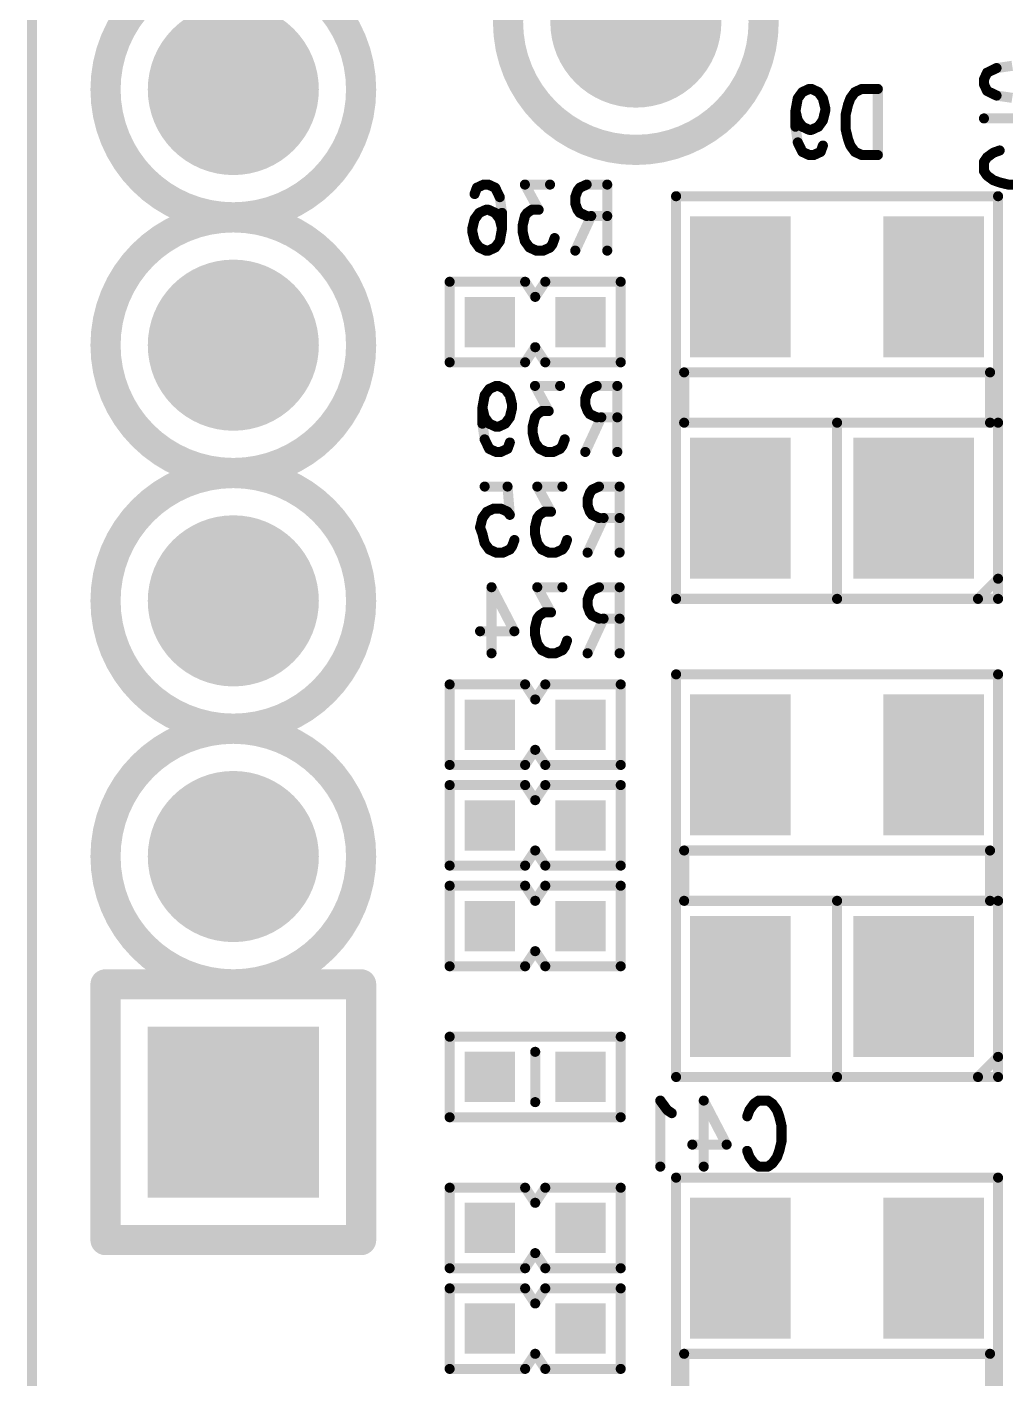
# Model space of a CAD drawing. Extents: x 100 to 144.1, y 92.5 to 144.1.
# Drawn here: x 99.95 to 109.68, y 119 to 132.43 of the extents above; entities that cross this region are included whole.
import ezdxf

# ---------------------------------------------------------------- set-up
doc = ezdxf.new("R2010")
doc.units = 0
doc.layers.get('0').update_dxf_attribs({"linetype": 'CONTINUOUS'})
doc.layers.add('MASK-BOTTOM_PHO', color=6, linetype='CONTINUOUS')
doc.layers.add('SILK-BOTTOM_PHO', color=12, linetype='CONTINUOUS')

# ---------------------------------------------------------------- blocks, each defined once
blk = doc.blocks.new('SQUARE_16')
blk.add_solid([(0.250062, 0.250062), (0.250062, -0.250062), (-0.250062, 0.250062), (-0.250062, -0.250062)])
blk = doc.blocks.new('SQUARE_25')
blk.add_solid([(0.85001, 0.85001), (0.85001, -0.85001), (-0.85001, 0.85001), (-0.85001, -0.85001)])
blk = doc.blocks.new('ROUND_26')
at = {"const_width": 0.85001}
blk.add_lwpolyline([(-0.425006, 0, 1), (0.425006, 0, 1)], format="xyb", close=True, dxfattribs=at)
blk = doc.blocks.new('SQUARE_33')
blk.add_solid([(0.499998, 0.499998), (0.499998, -0.499998), (-0.499998, 0.499998), (-0.499998, -0.499998)])
blk = doc.blocks.new('SQUARE_48')
blk.add_solid([(0.599948, 0.599948), (0.599948, -0.599948), (-0.599948, 0.599948), (-0.599948, -0.599948)])
blk = doc.blocks.new('ROUND_1')
at = {"const_width": 0.050038}
blk.add_lwpolyline([(-0.025018, 0, 1), (0.025018, 0, 1)], format="xyb", close=True, dxfattribs=at)
blk = doc.blocks.new('ROUND_19')
at = {"const_width": 0.149986}
blk.add_lwpolyline([(-0.074994, 0, 1), (0.074994, 0, 1)], format="xyb", close=True, dxfattribs=at)

msp = doc.modelspace()

# ---------------------------------------------------------------- linework, layer by layer
at = {"layer": 'MASK-BOTTOM_PHO'}
for points, const_width in [([(100.000054, 143.999966), (100.000054, 100.000054)], 0.100076), ([(107.039918, 129.649982), (107.039918, 130.050032)], 0.999996), ([(108.959904, 129.649982), (108.959904, 130.050032)], 0.999996), ([(107.039918, 127.450088), (107.039918, 127.849884)], 0.999996), ([(108.760006, 127.54991), (108.760006, 127.750062)], 1.199896), ([(107.039918, 124.899928), (107.039918, 125.299978)], 0.999996), ([(108.959904, 124.899928), (108.959904, 125.299978)], 0.999996), ([(107.039918, 122.700034), (107.039918, 123.100084)], 0.999996), ([(108.760006, 122.80011), (108.760006, 123.000008)], 1.199896), ([(107.039918, 119.899938), (107.039918, 120.299988)], 0.999996), ([(108.959904, 119.899938), (108.959904, 120.299988)], 0.999996)]:
    msp.add_lwpolyline(points, dxfattribs=dict(at, const_width=const_width))
at = {"layer": 'SILK-BOTTOM_PHO'}
for points, const_width in [([(100.000054, 143.999966), (100.000054, 100.000054)], 0.100076), ([(109.459268, 131.909058), (109.49051, 131.977384)], 0.100076), ([(109.49051, 131.977384), (109.58449, 132.02285)], 0.100076), ([(109.58449, 132.02285), (109.7407, 132.045456)], 0.100076), ([(109.459268, 131.863592), (109.459268, 131.909058)], 0.100076), ([(109.49051, 131.79552), (109.459268, 131.863592)], 0.100076), ([(107.609132, 131.72186), (107.586272, 131.596892)], 0.100076), ([(107.654598, 131.784344), (107.609132, 131.72186)], 0.100076), ([(107.72267, 131.815586), (107.654598, 131.784344)], 0.100076), ([(107.74553, 131.815586), (107.72267, 131.815586)], 0.100076), ([(107.813602, 131.784344), (107.74553, 131.815586)], 0.100076), ([(107.859068, 131.72186), (107.813602, 131.784344)], 0.100076), ([(107.881928, 131.628134), (107.859068, 131.72186)], 0.100076), ([(108.131864, 131.72186), (108.109004, 131.659376)], 0.100076), ([(108.17733, 131.784344), (108.131864, 131.72186)], 0.100076), ([(108.245402, 131.815586), (108.17733, 131.784344)], 0.100076), ([(108.40466, 131.815586), (108.245402, 131.815586)], 0.100076), ([(108.40466, 131.815586), (108.40466, 131.15925)], 0.100076), ([(109.58449, 131.750054), (109.49051, 131.79552)], 0.100076), ([(109.7407, 131.727194), (109.58449, 131.750054)], 0.100076), ([(107.586272, 131.596892), (107.609132, 131.503166)], 0.100076), ([(107.586272, 131.596892), (107.586272, 131.440682)], 0.100076), ([(107.859068, 131.503166), (107.881928, 131.596892)], 0.100076), ([(107.881928, 131.596892), (107.881928, 131.628134)], 0.100076), ([(108.109004, 131.659376), (108.086398, 131.56565)], 0.100076), ([(107.586272, 131.440682), (107.609132, 131.284472)], 0.100076), ([(107.609132, 131.503166), (107.654598, 131.440682)], 0.100076), ([(107.654598, 131.440682), (107.72267, 131.40944)], 0.100076), ([(107.74553, 131.40944), (107.813602, 131.440682)], 0.100076), ([(107.813602, 131.440682), (107.859068, 131.503166)], 0.100076), ([(108.086398, 131.56565), (108.086398, 131.40944)], 0.100076), ([(110.115604, 131.522724), (109.459268, 131.522724)], 0.100076), ([(107.72267, 131.40944), (107.74553, 131.40944)], 0.100076), ([(108.086398, 131.40944), (108.109004, 131.315714)], 0.100076), ([(108.109004, 131.315714), (108.131864, 131.25323)], 0.100076), ([(107.609132, 131.284472), (107.654598, 131.190746)], 0.100076), ([(107.654598, 131.190746), (107.72267, 131.15925)], 0.100076), ([(107.768136, 131.15925), (107.836462, 131.190746)], 0.100076), ([(107.836462, 131.190746), (107.859068, 131.25323)], 0.100076), ([(108.131864, 131.25323), (108.17733, 131.190746)], 0.100076), ([(108.17733, 131.190746), (108.245402, 131.15925)], 0.100076), ([(109.49051, 131.13639), (109.553248, 131.181856)], 0.100076), ([(109.553248, 131.181856), (109.615732, 131.204462)], 0.100076), ([(107.72267, 131.15925), (107.768136, 131.15925)], 0.100076), ([(108.245402, 131.15925), (108.40466, 131.15925)], 0.100076), ([(109.459268, 131.090924), (109.49051, 131.13639)], 0.100076), ([(109.459268, 130.999992), (109.459268, 131.090924)], 0.100076), ([(109.49051, 130.954526), (109.459268, 130.999992)], 0.100076), ([(109.553248, 130.90906), (109.49051, 130.954526)], 0.100076), ([(109.615732, 130.886454), (109.553248, 130.90906)], 0.100076), ([(104.39781, 130.7719), (104.420416, 130.834384)], 0.100076), ([(104.420416, 130.834384), (104.488742, 130.865626)], 0.100076), ([(104.488742, 130.865626), (104.534208, 130.865626)], 0.100076), ([(104.534208, 130.865626), (104.60228, 130.834384)], 0.100076), ([(104.60228, 130.834384), (104.647746, 130.740658)], 0.100076), ([(105.147618, 130.865626), (104.897682, 130.865626)], 0.100076), ([(104.897682, 130.865626), (105.03408, 130.61569)], 0.100076), ([(105.420414, 130.803142), (105.397808, 130.740658)], 0.100076), ([(105.443274, 130.834384), (105.420414, 130.803142)], 0.100076), ([(105.511346, 130.865626), (105.443274, 130.834384)], 0.100076), ([(105.715816, 130.865626), (105.511346, 130.865626)], 0.100076), ([(105.715816, 130.865626), (105.715816, 130.20929)], 0.100076), ([(109.709458, 130.863594), (109.615732, 130.886454)], 0.100076), ([(109.865668, 130.863594), (109.709458, 130.863594)], 0.100076), ([(104.647746, 130.740658), (104.670352, 130.584448)], 0.100076), ([(105.397808, 130.740658), (105.397808, 130.678174)], 0.100076), ([(105.397808, 130.678174), (105.420414, 130.61569)], 0.100076), ([(109.599984, 130.750056), (106.400092, 130.750056)], 0.100076), ([(106.400092, 130.750056), (106.400092, 126.750064)], 0.100076), ([(109.599984, 126.949962), (109.599984, 130.750056)], 0.100076), ([(104.37495, 130.428238), (104.39781, 130.521964)], 0.100076), ([(104.39781, 130.521964), (104.443276, 130.584448)], 0.100076), ([(104.443276, 130.584448), (104.511348, 130.61569)], 0.100076), ([(104.511348, 130.61569), (104.534208, 130.61569)], 0.100076), ([(104.534208, 130.61569), (104.60228, 130.584448)], 0.100076), ([(104.60228, 130.584448), (104.647746, 130.521964)], 0.100076), ([(104.647746, 130.521964), (104.670352, 130.428238)], 0.100076), ([(104.670352, 130.584448), (104.670352, 130.428238)], 0.100076), ([(104.897682, 130.553206), (104.875076, 130.45948)], 0.100076), ([(104.920542, 130.584448), (104.897682, 130.553206)], 0.100076), ([(104.966008, 130.61569), (104.920542, 130.584448)], 0.100076), ([(105.03408, 130.61569), (104.966008, 130.61569)], 0.100076), ([(105.556812, 130.553206), (105.397808, 130.20929)], 0.100076), ([(105.420414, 130.61569), (105.443274, 130.584448)], 0.100076), ([(105.443274, 130.584448), (105.511346, 130.553206)], 0.100076), ([(105.511346, 130.553206), (105.715816, 130.553206)], 0.100076), ([(104.37495, 130.396996), (104.37495, 130.428238)], 0.100076), ([(104.39781, 130.303016), (104.37495, 130.396996)], 0.100076), ([(104.670352, 130.428238), (104.647746, 130.303016)], 0.100076), ([(104.875076, 130.45948), (104.875076, 130.396996)], 0.100076), ([(104.875076, 130.396996), (104.897682, 130.303016)], 0.100076), ([(104.443276, 130.240532), (104.39781, 130.303016)], 0.100076), ([(104.511348, 130.20929), (104.443276, 130.240532)], 0.100076), ([(104.60228, 130.240532), (104.534208, 130.20929)], 0.100076), ([(104.647746, 130.303016), (104.60228, 130.240532)], 0.100076), ([(104.897682, 130.303016), (104.943148, 130.240532)], 0.100076), ([(104.943148, 130.240532), (105.011474, 130.20929)], 0.100076), ([(105.079546, 130.20929), (105.147618, 130.240532)], 0.100076), ([(105.147618, 130.240532), (105.170478, 130.271774)], 0.100076), ([(105.170478, 130.271774), (105.193084, 130.334258)], 0.100076), ([(104.534208, 130.20929), (104.511348, 130.20929)], 0.100076), ([(105.011474, 130.20929), (105.079546, 130.20929)], 0.100076), ([(104.149906, 129.100072), (104.149906, 129.899918)], 0.100076), ([(104.149906, 129.899918), (104.899968, 129.899918)], 0.100076), ([(104.899968, 129.899918), (105.000044, 129.750058)], 0.100076), ([(105.000044, 129.750058), (105.10012, 129.899918)], 0.100076), ([(105.10012, 129.899918), (105.849928, 129.899918)], 0.100076), ([(105.849928, 129.899918), (105.849928, 129.100072)], 0.100076), ([(105.000044, 129.249932), (104.899968, 129.100072)], 0.100076), ([(105.10012, 129.100072), (105.000044, 129.249932)], 0.100076), ([(104.899968, 129.100072), (104.149906, 129.100072)], 0.100076), ([(105.849928, 129.100072), (105.10012, 129.100072)], 0.100076), ([(109.519974, 128.999996), (106.480102, 128.999996)], 0.100076), ([(106.480102, 128.999996), (106.480102, 128.500124)], 0.100076), ([(109.519974, 128.500124), (109.519974, 128.999996)], 0.100076), ([(104.497632, 128.771904), (104.475026, 128.646936)], 0.100076), ([(104.543098, 128.834388), (104.497632, 128.771904)], 0.100076), ([(104.611424, 128.86563), (104.543098, 128.834388)], 0.100076), ([(104.63403, 128.86563), (104.611424, 128.86563)], 0.100076), ([(104.702356, 128.834388), (104.63403, 128.86563)], 0.100076), ([(104.747822, 128.771904), (104.702356, 128.834388)], 0.100076), ([(104.770428, 128.678178), (104.747822, 128.771904)], 0.100076), ([(105.247694, 128.86563), (104.997758, 128.86563)], 0.100076), ([(104.997758, 128.86563), (105.134156, 128.615694)], 0.100076), ([(105.52049, 128.803146), (105.49763, 128.740662)], 0.100076), ([(105.543096, 128.834388), (105.52049, 128.803146)], 0.100076), ([(105.611422, 128.86563), (105.543096, 128.834388)], 0.100076), ([(105.815892, 128.86563), (105.611422, 128.86563)], 0.100076), ([(105.815892, 128.86563), (105.815892, 128.209294)], 0.100076), ([(104.475026, 128.646936), (104.497632, 128.55321)], 0.100076), ([(104.475026, 128.646936), (104.475026, 128.490726)], 0.100076), ([(104.747822, 128.55321), (104.770428, 128.646936)], 0.100076), ([(104.770428, 128.646936), (104.770428, 128.678178)], 0.100076), ([(105.06583, 128.615694), (105.020364, 128.584452)], 0.100076), ([(105.134156, 128.615694), (105.06583, 128.615694)], 0.100076), ([(105.49763, 128.740662), (105.49763, 128.678178)], 0.100076), ([(105.49763, 128.678178), (105.52049, 128.615694)], 0.100076), ([(105.52049, 128.615694), (105.543096, 128.584452)], 0.100076), ([(104.475026, 128.490726), (104.497632, 128.334262)], 0.100076), ([(104.497632, 128.55321), (104.543098, 128.490726)], 0.100076), ([(104.543098, 128.490726), (104.611424, 128.459484)], 0.100076), ([(104.63403, 128.459484), (104.702356, 128.490726)], 0.100076), ([(104.702356, 128.490726), (104.747822, 128.55321)], 0.100076), ([(104.997758, 128.55321), (104.974898, 128.459484)], 0.100076), ([(105.020364, 128.584452), (104.997758, 128.55321)], 0.100076), ([(105.656888, 128.55321), (105.49763, 128.209294)], 0.100076), ([(105.543096, 128.584452), (105.611422, 128.55321)], 0.100076), ([(105.611422, 128.55321), (105.815892, 128.55321)], 0.100076), ([(106.480102, 128.500124), (109.519974, 128.500124)], 0.100076), ([(109.599984, 128.500124), (108.000038, 128.500124)], 0.100076), ([(108.000038, 128.500124), (108.000038, 126.750064)], 0.100076), ([(109.599984, 126.750064), (109.599984, 128.500124)], 0.100076), ([(104.611424, 128.459484), (104.63403, 128.459484)], 0.100076), ([(104.974898, 128.459484), (104.974898, 128.397)], 0.100076), ([(104.974898, 128.397), (104.997758, 128.30302)], 0.100076), ([(104.497632, 128.334262), (104.543098, 128.240536)], 0.100076), ([(104.543098, 128.240536), (104.611424, 128.209294)], 0.100076), ([(104.65689, 128.209294), (104.724962, 128.240536)], 0.100076), ([(104.724962, 128.240536), (104.747822, 128.30302)], 0.100076), ([(104.997758, 128.30302), (105.043224, 128.240536)], 0.100076), ([(105.043224, 128.240536), (105.111296, 128.209294)], 0.100076), ([(105.179622, 128.209294), (105.247694, 128.240536)], 0.100076), ([(105.247694, 128.240536), (105.270554, 128.271778)], 0.100076), ([(105.270554, 128.271778), (105.29316, 128.334262)], 0.100076), ([(104.611424, 128.209294), (104.65689, 128.209294)], 0.100076), ([(105.111296, 128.209294), (105.179622, 128.209294)], 0.100076), ([(104.497632, 127.865632), (104.724962, 127.865632)], 0.100076), ([(104.724962, 127.865632), (104.747822, 127.584454)], 0.100076), ([(105.270554, 127.865632), (105.020364, 127.865632)], 0.100076), ([(105.020364, 127.865632), (105.156762, 127.615696)], 0.100076), ([(105.565956, 127.83439), (105.543096, 127.803148)], 0.100076), ([(105.634028, 127.865632), (105.565956, 127.83439)], 0.100076), ([(105.838752, 127.865632), (105.634028, 127.865632)], 0.100076), ([(105.838752, 127.865632), (105.838752, 127.209296)], 0.100076), ([(105.543096, 127.803148), (105.52049, 127.740664)], 0.100076), ([(105.52049, 127.740664), (105.52049, 127.67818)], 0.100076), ([(105.52049, 127.67818), (105.543096, 127.615696)], 0.100076), ([(104.475026, 127.553212), (104.452166, 127.459486)], 0.100076), ([(104.520492, 127.615696), (104.475026, 127.553212)], 0.100076), ([(104.588564, 127.646938), (104.520492, 127.615696)], 0.100076), ([(104.65689, 127.646938), (104.588564, 127.646938)], 0.100076), ([(104.724962, 127.615696), (104.65689, 127.646938)], 0.100076), ([(104.747822, 127.584454), (104.724962, 127.615696)], 0.100076), ([(105.020364, 127.553212), (104.997758, 127.459486)], 0.100076), ([(105.043224, 127.584454), (105.020364, 127.553212)], 0.100076), ([(105.08869, 127.615696), (105.043224, 127.584454)], 0.100076), ([(105.156762, 127.615696), (105.08869, 127.615696)], 0.100076), ([(105.679494, 127.553212), (105.52049, 127.209296)], 0.100076), ([(105.543096, 127.615696), (105.565956, 127.584454)], 0.100076), ([(105.565956, 127.584454), (105.634028, 127.553212)], 0.100076), ([(105.634028, 127.553212), (105.838752, 127.553212)], 0.100076), ([(104.452166, 127.459486), (104.475026, 127.397002)], 0.100076), ([(104.997758, 127.459486), (104.997758, 127.397002)], 0.100076), ([(104.475026, 127.397002), (104.497632, 127.303022)], 0.100076), ([(104.497632, 127.303022), (104.543098, 127.240538)], 0.100076), ([(104.770428, 127.27178), (104.793288, 127.334264)], 0.100076), ([(104.997758, 127.397002), (105.020364, 127.303022)], 0.100076), ([(105.020364, 127.303022), (105.06583, 127.240538)], 0.100076), ([(105.29316, 127.27178), (105.31602, 127.334264)], 0.100076), ([(104.543098, 127.240538), (104.611424, 127.209296)], 0.100076), ([(104.611424, 127.209296), (104.679496, 127.209296)], 0.100076), ([(104.679496, 127.209296), (104.747822, 127.240538)], 0.100076), ([(104.747822, 127.240538), (104.770428, 127.27178)], 0.100076), ([(105.06583, 127.240538), (105.134156, 127.209296)], 0.100076), ([(105.134156, 127.209296), (105.202228, 127.209296)], 0.100076), ([(105.202228, 127.209296), (105.270554, 127.240538)], 0.100076), ([(105.270554, 127.240538), (105.29316, 127.27178)], 0.100076), ([(109.400086, 126.750064), (109.599984, 126.949962)], 0.100076), ([(104.565958, 126.865634), (104.793288, 126.428246)], 0.100076), ([(104.565958, 126.865634), (104.565958, 126.209298)], 0.100076), ([(105.270554, 126.865634), (105.020364, 126.865634)], 0.100076), ([(105.020364, 126.865634), (105.156762, 126.615698)], 0.100076), ([(105.543096, 126.80315), (105.52049, 126.740666)], 0.100076), ([(105.52049, 126.740666), (105.52049, 126.678182)], 0.100076), ([(105.565956, 126.834392), (105.543096, 126.80315)], 0.100076), ([(105.634028, 126.865634), (105.565956, 126.834392)], 0.100076), ([(105.838752, 126.865634), (105.634028, 126.865634)], 0.100076), ([(105.838752, 126.865634), (105.838752, 126.209298)], 0.100076), ([(106.400092, 126.750064), (109.400086, 126.750064)], 0.100076), ([(108.000038, 126.750064), (109.599984, 126.750064)], 0.100076), ([(105.08869, 126.615698), (105.043224, 126.584456)], 0.100076), ([(105.156762, 126.615698), (105.08869, 126.615698)], 0.100076), ([(105.52049, 126.678182), (105.543096, 126.615698)], 0.100076), ([(105.543096, 126.615698), (105.565956, 126.584456)], 0.100076), ([(105.020364, 126.553214), (104.997758, 126.459488)], 0.100076), ([(105.043224, 126.584456), (105.020364, 126.553214)], 0.100076), ([(105.679494, 126.553214), (105.52049, 126.209298)], 0.100076), ([(105.565956, 126.584456), (105.634028, 126.553214)], 0.100076), ([(105.634028, 126.553214), (105.838752, 126.553214)], 0.100076), ([(104.793288, 126.428246), (104.452166, 126.428246)], 0.100076), ([(104.997758, 126.459488), (104.997758, 126.39675)], 0.100076), ([(104.997758, 126.39675), (105.020364, 126.303024)], 0.100076), ([(105.29316, 126.271782), (105.31602, 126.334266)], 0.100076), ([(105.020364, 126.303024), (105.06583, 126.24054)], 0.100076), ([(105.06583, 126.24054), (105.134156, 126.209298)], 0.100076), ([(105.134156, 126.209298), (105.202228, 126.209298)], 0.100076), ([(105.202228, 126.209298), (105.270554, 126.24054)], 0.100076), ([(105.270554, 126.24054), (105.29316, 126.271782)], 0.100076), ([(109.599984, 126.000002), (106.400092, 126.000002)], 0.100076), ([(106.400092, 126.000002), (106.400092, 122.00001)], 0.100076), ([(109.599984, 122.199908), (109.599984, 126.000002)], 0.100076), ([(104.149906, 125.10008), (104.149906, 125.899926)], 0.100076), ([(104.149906, 125.899926), (104.899968, 125.899926)], 0.100076), ([(104.899968, 125.899926), (105.000044, 125.750066)], 0.100076), ([(105.000044, 125.750066), (105.10012, 125.899926)], 0.100076), ([(105.10012, 125.899926), (105.849928, 125.899926)], 0.100076), ([(105.849928, 125.899926), (105.849928, 125.10008)], 0.100076), ([(105.000044, 125.24994), (104.899968, 125.10008)], 0.100076), ([(105.10012, 125.10008), (105.000044, 125.24994)], 0.100076), ([(104.899968, 125.10008), (104.149906, 125.10008)], 0.100076), ([(105.849928, 125.10008), (105.10012, 125.10008)], 0.100076), ([(104.149906, 124.100082), (104.149906, 124.899928)], 0.100076), ([(104.149906, 124.899928), (104.899968, 124.899928)], 0.100076), ([(104.899968, 124.899928), (105.000044, 124.750068)], 0.100076), ([(105.000044, 124.750068), (105.10012, 124.899928)], 0.100076), ([(105.10012, 124.899928), (105.849928, 124.899928)], 0.100076), ([(105.849928, 124.899928), (105.849928, 124.100082)], 0.100076), ([(105.000044, 124.249942), (104.899968, 124.100082)], 0.100076), ([(105.10012, 124.100082), (105.000044, 124.249942)], 0.100076), ([(109.519974, 124.249942), (106.480102, 124.249942)], 0.100076), ([(106.480102, 124.249942), (106.480102, 123.75007)], 0.100076), ([(109.519974, 123.75007), (109.519974, 124.249942)], 0.100076), ([(104.899968, 124.100082), (104.149906, 124.100082)], 0.100076), ([(105.849928, 124.100082), (105.10012, 124.100082)], 0.100076), ([(104.149906, 123.100084), (104.149906, 123.89993)], 0.100076), ([(104.149906, 123.89993), (104.899968, 123.89993)], 0.100076), ([(104.899968, 123.89993), (105.000044, 123.75007)], 0.100076), ([(105.000044, 123.75007), (105.10012, 123.89993)], 0.100076), ([(105.10012, 123.89993), (105.849928, 123.89993)], 0.100076), ([(105.849928, 123.89993), (105.849928, 123.100084)], 0.100076), ([(106.480102, 123.75007), (109.519974, 123.75007)], 0.100076), ([(109.599984, 123.75007), (108.000038, 123.75007)], 0.100076), ([(108.000038, 123.75007), (108.000038, 122.00001)], 0.100076), ([(109.599984, 122.00001), (109.599984, 123.75007)], 0.100076), ([(105.000044, 123.249944), (104.899968, 123.100084)], 0.100076), ([(105.10012, 123.100084), (105.000044, 123.249944)], 0.100076), ([(103.27005, 122.919998), (100.73005, 122.919998)], 0.299974), ([(100.73005, 122.919998), (100.73005, 120.379998)], 0.299974), ([(103.27005, 120.379998), (103.27005, 122.919998)], 0.299974), ([(104.899968, 123.100084), (104.149906, 123.100084)], 0.100076), ([(105.849928, 123.100084), (105.10012, 123.100084)], 0.100076), ([(105.849928, 122.40006), (104.149906, 122.40006)], 0.100076), ([(104.149906, 122.40006), (104.149906, 121.59996)], 0.100076), ([(105.849928, 121.59996), (105.849928, 122.40006)], 0.100076), ([(105.000044, 122.249946), (105.000044, 121.750074)], 0.100076), ([(109.400086, 122.00001), (109.599984, 122.199908)], 0.100076), ([(106.400092, 122.00001), (109.400086, 122.00001)], 0.100076), ([(108.000038, 122.00001), (109.599984, 122.00001)], 0.100076), ([(106.311446, 121.671842), (106.24312, 121.765568)], 0.100076), ([(106.24312, 121.765568), (106.24312, 121.109486)], 0.100076), ([(106.356912, 121.6406), (106.311446, 121.671842)], 0.100076), ([(106.67492, 121.765568), (106.90225, 121.32818)], 0.100076), ([(106.67492, 121.765568), (106.67492, 121.109486)], 0.100076), ([(107.10672, 121.609358), (107.12958, 121.671842)], 0.100076), ([(107.12958, 121.671842), (107.175046, 121.734326)], 0.100076), ([(107.175046, 121.734326), (107.220512, 121.765568)], 0.100076), ([(107.220512, 121.765568), (107.311444, 121.765568)], 0.100076), ([(107.311444, 121.765568), (107.35691, 121.734326)], 0.100076), ([(107.35691, 121.734326), (107.402376, 121.671842)], 0.100076), ([(107.402376, 121.671842), (107.424982, 121.609358)], 0.100076), ([(104.149906, 121.59996), (105.849928, 121.59996)], 0.100076), ([(107.424982, 121.609358), (107.447842, 121.515632)], 0.100076), ([(107.447842, 121.515632), (107.447842, 121.359422)], 0.100076), ([(106.90225, 121.32818), (106.561382, 121.32818)], 0.100076), ([(107.12958, 121.203212), (107.10672, 121.265696)], 0.100076), ([(107.424982, 121.265696), (107.402376, 121.203212)], 0.100076), ([(107.447842, 121.359422), (107.424982, 121.265696)], 0.100076), ([(107.175046, 121.140728), (107.12958, 121.203212)], 0.100076), ([(107.220512, 121.109486), (107.175046, 121.140728)], 0.100076), ([(107.311444, 121.109486), (107.220512, 121.109486)], 0.100076), ([(107.35691, 121.140728), (107.311444, 121.109486)], 0.100076), ([(107.402376, 121.203212), (107.35691, 121.140728)], 0.100076), ([(109.599984, 121.000012), (106.400092, 121.000012)], 0.100076), ([(106.400092, 121.000012), (106.400092, 117.00002)], 0.100076), ([(109.599984, 117.199918), (109.599984, 121.000012)], 0.100076), ([(104.149906, 120.10009), (104.149906, 120.899936)], 0.100076), ([(104.149906, 120.899936), (104.899968, 120.899936)], 0.100076), ([(104.899968, 120.899936), (105.000044, 120.750076)], 0.100076), ([(105.000044, 120.750076), (105.10012, 120.899936)], 0.100076), ([(105.10012, 120.899936), (105.849928, 120.899936)], 0.100076), ([(105.849928, 120.899936), (105.849928, 120.10009)], 0.100076), ([(100.73005, 120.379998), (102.00005, 120.379998)], 0.299974), ([(102.00005, 120.379998), (103.27005, 120.379998)], 0.299974), ([(105.000044, 120.24995), (104.899968, 120.10009)], 0.100076), ([(105.10012, 120.10009), (105.000044, 120.24995)], 0.100076), ([(104.899968, 120.10009), (104.149906, 120.10009)], 0.100076), ([(105.849928, 120.10009), (105.10012, 120.10009)], 0.100076), ([(104.149906, 119.100092), (104.149906, 119.899938)], 0.100076), ([(104.149906, 119.899938), (104.899968, 119.899938)], 0.100076), ([(104.899968, 119.899938), (105.000044, 119.750078)], 0.100076), ([(105.000044, 119.750078), (105.10012, 119.899938)], 0.100076), ([(105.10012, 119.899938), (105.849928, 119.899938)], 0.100076), ([(105.849928, 119.899938), (105.849928, 119.100092)], 0.100076), ([(105.000044, 119.249952), (104.899968, 119.100092)], 0.100076), ([(105.10012, 119.100092), (105.000044, 119.249952)], 0.100076), ([(109.519974, 119.249952), (106.480102, 119.249952)], 0.100076), ([(106.480102, 119.249952), (106.480102, 118.75008)], 0.100076), ([(109.519974, 118.75008), (109.519974, 119.249952)], 0.100076), ([(104.899968, 119.100092), (104.149906, 119.100092)], 0.100076), ([(105.849928, 119.100092), (105.10012, 119.100092)], 0.100076)]:
    msp.add_lwpolyline(points, dxfattribs=dict(at, const_width=const_width))
at = {"layer": 'SILK-BOTTOM_PHO', "const_width": 0.299974}
for points in [[(106.000042, 133.75005, 1), (106.000042, 131.21005)], [(106.000042, 131.21005, 1), (106.000042, 133.75005)], [(102.00005, 133.079998, 1), (102.00005, 130.539998)], [(102.00005, 130.539998, 1), (102.00005, 133.079998)], [(102.00005, 130.539998, 1), (102.00005, 127.999998)], [(102.00005, 127.999998, 1), (102.00005, 130.539998)], [(102.00005, 127.999998, 1), (102.00005, 125.459998)], [(102.00005, 125.459998, 1), (102.00005, 127.999998)], [(102.00005, 125.459998, 1), (102.00005, 122.919998)], [(102.00005, 122.919998, 1), (102.00005, 125.459998)]]:
    msp.add_lwpolyline(points, format="xyb", dxfattribs=at)

# ---------------------------------------------------------------- block references
at = {"layer": 'MASK-BOTTOM_PHO'}
for name, p in [('ROUND_26', (106.000042, 132.48005)), ('ROUND_26', (102.00005, 131.809998)), ('SQUARE_33', (107.039918, 130.050032)), ('SQUARE_33', (108.959904, 130.050032)), ('SQUARE_33', (107.039918, 129.649982)), ('SQUARE_33', (108.959904, 129.649982)), ('ROUND_26', (102.00005, 129.269998)), ('SQUARE_16', (104.549956, 129.500122)), ('SQUARE_16', (105.449878, 129.500122)), ('SQUARE_33', (107.039918, 127.849884)), ('SQUARE_48', (108.760006, 127.750062)), ('SQUARE_48', (108.760006, 127.54991)), ('SQUARE_33', (107.039918, 127.450088)), ('ROUND_26', (102.00005, 126.729998)), ('SQUARE_16', (104.549956, 125.499876)), ('SQUARE_16', (105.449878, 125.499876)), ('SQUARE_33', (107.039918, 125.299978)), ('SQUARE_33', (108.959904, 125.299978)), ('SQUARE_33', (107.039918, 124.899928)), ('SQUARE_33', (108.959904, 124.899928)), ('ROUND_26', (102.00005, 124.189998)), ('SQUARE_16', (104.549956, 124.499878)), ('SQUARE_16', (105.449878, 124.499878)), ('SQUARE_16', (104.549956, 123.49988)), ('SQUARE_16', (105.449878, 123.49988)), ('SQUARE_33', (107.039918, 123.100084)), ('SQUARE_48', (108.760006, 123.000008)), ('SQUARE_48', (108.760006, 122.80011)), ('SQUARE_33', (107.039918, 122.700034)), ('SQUARE_25', (102.00005, 121.649998)), ('SQUARE_16', (104.549956, 122.00001)), ('SQUARE_16', (105.449878, 122.00001)), ('SQUARE_16', (104.549956, 120.499886)), ('SQUARE_16', (105.449878, 120.499886)), ('SQUARE_33', (107.039918, 120.299988)), ('SQUARE_33', (108.959904, 120.299988)), ('SQUARE_33', (107.039918, 119.899938)), ('SQUARE_33', (108.959904, 119.899938)), ('SQUARE_16', (104.549956, 119.499888)), ('SQUARE_16', (105.449878, 119.499888))]:
    msp.add_blockref(name, p, dxfattribs=at)
at = {"layer": 'SILK-BOTTOM_PHO'}
for name, p in [('ROUND_1', (109.49051, 131.977384)), ('ROUND_1', (109.58449, 132.02285)), ('ROUND_1', (109.459268, 131.909058)), ('ROUND_1', (109.459268, 131.863592)), ('ROUND_1', (107.609132, 131.72186)), ('ROUND_1', (107.654598, 131.784344)), ('ROUND_1', (107.72267, 131.815586)), ('ROUND_1', (107.74553, 131.815586)), ('ROUND_1', (107.813602, 131.784344)), ('ROUND_1', (107.859068, 131.72186)), ('ROUND_1', (108.131864, 131.72186)), ('ROUND_1', (108.17733, 131.784344)), ('ROUND_1', (108.245402, 131.815586)), ('ROUND_1', (108.40466, 131.815586)), ('ROUND_1', (108.40466, 131.815586)), ('ROUND_1', (109.49051, 131.79552)), ('ROUND_1', (109.58449, 131.750054)), ('ROUND_1', (107.586272, 131.596892)), ('ROUND_1', (107.586272, 131.596892)), ('ROUND_1', (107.881928, 131.628134)), ('ROUND_1', (107.881928, 131.596892)), ('ROUND_1', (108.109004, 131.659376)), ('ROUND_1', (107.586272, 131.440682)), ('ROUND_1', (107.609132, 131.503166)), ('ROUND_1', (107.654598, 131.440682)), ('ROUND_1', (107.813602, 131.440682)), ('ROUND_1', (107.859068, 131.503166)), ('ROUND_1', (108.086398, 131.56565)), ('ROUND_1', (109.459268, 131.522724)), ('ROUND_19', (106.000042, 131.21005)), ('ROUND_19', (106.000042, 131.21005)), ('ROUND_1', (107.72267, 131.40944)), ('ROUND_1', (107.74553, 131.40944)), ('ROUND_1', (108.086398, 131.40944)), ('ROUND_1', (108.109004, 131.315714)), ('ROUND_1', (107.609132, 131.284472)), ('ROUND_1', (107.654598, 131.190746)), ('ROUND_1', (107.836462, 131.190746)), ('ROUND_1', (107.859068, 131.25323)), ('ROUND_1', (108.131864, 131.25323)), ('ROUND_1', (108.17733, 131.190746)), ('ROUND_1', (109.553248, 131.181856)), ('ROUND_1', (109.615732, 131.204462)), ('ROUND_1', (107.72267, 131.15925)), ('ROUND_1', (107.768136, 131.15925)), ('ROUND_1', (108.245402, 131.15925)), ('ROUND_1', (108.40466, 131.15925)), ('ROUND_1', (108.40466, 131.15925)), ('ROUND_1', (109.459268, 131.090924)), ('ROUND_1', (109.49051, 131.13639)), ('ROUND_1', (109.459268, 130.999992)), ('ROUND_1', (109.49051, 130.954526)), ('ROUND_1', (109.553248, 130.90906)), ('ROUND_1', (104.39781, 130.7719)), ('ROUND_1', (104.420416, 130.834384)), ('ROUND_1', (104.488742, 130.865626)), ('ROUND_1', (104.534208, 130.865626)), ('ROUND_1', (104.60228, 130.834384)), ('ROUND_1', (104.897682, 130.865626)), ('ROUND_1', (105.147618, 130.865626)), ('ROUND_1', (105.420414, 130.803142)), ('ROUND_1', (105.443274, 130.834384)), ('ROUND_1', (105.511346, 130.865626)), ('ROUND_1', (105.715816, 130.865626)), ('ROUND_1', (105.715816, 130.865626)), ('ROUND_1', (109.615732, 130.886454)), ('ROUND_1', (109.709458, 130.863594)), ('ROUND_19', (102.00005, 130.539998)), ('ROUND_19', (102.00005, 130.539998)), ('ROUND_19', (102.00005, 130.539998)), ('ROUND_19', (102.00005, 130.539998)), ('ROUND_1', (104.647746, 130.740658)), ('ROUND_1', (105.397808, 130.740658)), ('ROUND_1', (105.397808, 130.678174)), ('ROUND_1', (106.400092, 130.750056)), ('ROUND_1', (109.599984, 130.750056)), ('ROUND_1', (104.39781, 130.521964)), ('ROUND_1', (104.443276, 130.584448)), ('ROUND_1', (104.511348, 130.61569)), ('ROUND_1', (104.534208, 130.61569)), ('ROUND_1', (104.60228, 130.584448)), ('ROUND_1', (104.647746, 130.521964)), ('ROUND_1', (104.670352, 130.584448)), ('ROUND_1', (104.897682, 130.553206)), ('ROUND_1', (104.920542, 130.584448)), ('ROUND_1', (104.966008, 130.61569)), ('ROUND_1', (105.03408, 130.61569)), ('ROUND_1', (105.420414, 130.61569)), ('ROUND_1', (105.443274, 130.584448)), ('ROUND_1', (105.511346, 130.553206)), ('ROUND_1', (105.556812, 130.553206)), ('ROUND_1', (105.715816, 130.553206)), ('ROUND_1', (104.37495, 130.428238)), ('ROUND_1', (104.37495, 130.396996)), ('ROUND_1', (104.670352, 130.428238)), ('ROUND_1', (104.670352, 130.428238)), ('ROUND_1', (104.875076, 130.45948)), ('ROUND_1', (104.875076, 130.396996)), ('ROUND_1', (104.39781, 130.303016)), ('ROUND_1', (104.443276, 130.240532)), ('ROUND_1', (104.60228, 130.240532)), ('ROUND_1', (104.647746, 130.303016)), ('ROUND_1', (104.897682, 130.303016)), ('ROUND_1', (104.943148, 130.240532)), ('ROUND_1', (105.147618, 130.240532)), ('ROUND_1', (105.170478, 130.271774)), ('ROUND_1', (105.193084, 130.334258)), ('ROUND_1', (104.511348, 130.20929)), ('ROUND_1', (104.534208, 130.20929)), ('ROUND_1', (105.011474, 130.20929)), ('ROUND_1', (105.079546, 130.20929)), ('ROUND_1', (105.397808, 130.20929)), ('ROUND_1', (105.715816, 130.20929)), ('ROUND_1', (104.149906, 129.899918)), ('ROUND_1', (104.899968, 129.899918)), ('ROUND_1', (105.10012, 129.899918)), ('ROUND_1', (105.849928, 129.899918)), ('ROUND_1', (105.849928, 129.899918)), ('ROUND_1', (105.000044, 129.750058)), ('ROUND_1', (105.000044, 129.249932)), ('ROUND_1', (104.149906, 129.100072)), ('ROUND_1', (104.899968, 129.100072)), ('ROUND_1', (105.10012, 129.100072)), ('ROUND_1', (105.849928, 129.100072)), ('ROUND_1', (106.480102, 128.999996)), ('ROUND_1', (109.519974, 128.999996)), ('ROUND_1', (104.497632, 128.771904)), ('ROUND_1', (104.543098, 128.834388)), ('ROUND_1', (104.611424, 128.86563)), ('ROUND_1', (104.63403, 128.86563)), ('ROUND_1', (104.702356, 128.834388)), ('ROUND_1', (104.747822, 128.771904)), ('ROUND_1', (104.997758, 128.86563)), ('ROUND_1', (105.247694, 128.86563)), ('ROUND_1', (105.52049, 128.803146)), ('ROUND_1', (105.543096, 128.834388)), ('ROUND_1', (105.611422, 128.86563)), ('ROUND_1', (105.815892, 128.86563)), ('ROUND_1', (105.815892, 128.86563)), ('ROUND_1', (104.475026, 128.646936)), ('ROUND_1', (104.475026, 128.646936)), ('ROUND_1', (104.770428, 128.678178)), ('ROUND_1', (104.770428, 128.646936)), ('ROUND_1', (105.06583, 128.615694)), ('ROUND_1', (105.134156, 128.615694)), ('ROUND_1', (105.49763, 128.740662)), ('ROUND_1', (105.49763, 128.678178)), ('ROUND_1', (105.52049, 128.615694)), ('ROUND_1', (104.475026, 128.490726)), ('ROUND_1', (104.497632, 128.55321)), ('ROUND_1', (104.543098, 128.490726)), ('ROUND_1', (104.702356, 128.490726)), ('ROUND_1', (104.747822, 128.55321)), ('ROUND_1', (104.997758, 128.55321)), ('ROUND_1', (105.020364, 128.584452)), ('ROUND_1', (105.543096, 128.584452)), ('ROUND_1', (105.611422, 128.55321)), ('ROUND_1', (105.656888, 128.55321)), ('ROUND_1', (105.815892, 128.55321)), ('ROUND_1', (106.480102, 128.500124)), ('ROUND_1', (108.000038, 128.500124)), ('ROUND_1', (109.519974, 128.500124)), ('ROUND_1', (109.519974, 128.500124)), ('ROUND_1', (109.599984, 128.500124)), ('ROUND_1', (104.611424, 128.459484)), ('ROUND_1', (104.63403, 128.459484)), ('ROUND_1', (104.974898, 128.459484)), ('ROUND_1', (104.974898, 128.397)), ('ROUND_1', (104.497632, 128.334262)), ('ROUND_1', (104.543098, 128.240536)), ('ROUND_1', (104.724962, 128.240536)), ('ROUND_1', (104.747822, 128.30302)), ('ROUND_1', (104.997758, 128.30302)), ('ROUND_1', (105.043224, 128.240536)), ('ROUND_1', (105.247694, 128.240536)), ('ROUND_1', (105.270554, 128.271778)), ('ROUND_1', (105.29316, 128.334262)), ('ROUND_19', (102.00005, 127.999998)), ('ROUND_19', (102.00005, 127.999998)), ('ROUND_19', (102.00005, 127.999998)), ('ROUND_19', (102.00005, 127.999998)), ('ROUND_1', (104.611424, 128.209294)), ('ROUND_1', (104.65689, 128.209294)), ('ROUND_1', (105.111296, 128.209294)), ('ROUND_1', (105.179622, 128.209294)), ('ROUND_1', (105.49763, 128.209294)), ('ROUND_1', (105.815892, 128.209294)), ('ROUND_1', (104.497632, 127.865632)), ('ROUND_1', (104.724962, 127.865632)), ('ROUND_1', (105.020364, 127.865632)), ('ROUND_1', (105.270554, 127.865632)), ('ROUND_1', (105.565956, 127.83439)), ('ROUND_1', (105.634028, 127.865632)), ('ROUND_1', (105.838752, 127.865632)), ('ROUND_1', (105.838752, 127.865632)), ('ROUND_1', (105.52049, 127.740664)), ('ROUND_1', (105.52049, 127.67818)), ('ROUND_1', (105.543096, 127.803148)), ('ROUND_1', (104.475026, 127.553212)), ('ROUND_1', (104.520492, 127.615696)), ('ROUND_1', (104.588564, 127.646938)), ('ROUND_1', (104.65689, 127.646938)), ('ROUND_1', (104.724962, 127.615696)), ('ROUND_1', (104.747822, 127.584454)), ('ROUND_1', (105.020364, 127.553212)), ('ROUND_1', (105.043224, 127.584454)), ('ROUND_1', (105.08869, 127.615696)), ('ROUND_1', (105.156762, 127.615696)), ('ROUND_1', (105.543096, 127.615696)), ('ROUND_1', (105.565956, 127.584454)), ('ROUND_1', (105.634028, 127.553212)), ('ROUND_1', (105.679494, 127.553212)), ('ROUND_1', (105.838752, 127.553212)), ('ROUND_1', (104.452166, 127.459486)), ('ROUND_1', (104.997758, 127.459486)), ('ROUND_1', (104.475026, 127.397002)), ('ROUND_1', (104.475026, 127.397002)), ('ROUND_1', (104.497632, 127.303022)), ('ROUND_1', (104.793288, 127.334264)), ('ROUND_1', (104.997758, 127.397002)), ('ROUND_1', (104.997758, 127.397002)), ('ROUND_1', (105.020364, 127.303022)), ('ROUND_1', (105.31602, 127.334264)), ('ROUND_1', (104.543098, 127.240538)), ('ROUND_1', (104.611424, 127.209296)), ('ROUND_1', (104.679496, 127.209296)), ('ROUND_1', (104.747822, 127.240538)), ('ROUND_1', (104.770428, 127.27178)), ('ROUND_1', (105.06583, 127.240538)), ('ROUND_1', (105.134156, 127.209296)), ('ROUND_1', (105.202228, 127.209296)), ('ROUND_1', (105.270554, 127.240538)), ('ROUND_1', (105.29316, 127.27178)), ('ROUND_1', (105.52049, 127.209296)), ('ROUND_1', (105.838752, 127.209296)), ('ROUND_1', (109.599984, 126.949962)), ('ROUND_1', (104.565958, 126.865634)), ('ROUND_1', (104.565958, 126.865634)), ('ROUND_1', (105.020364, 126.865634)), ('ROUND_1', (105.270554, 126.865634)), ('ROUND_1', (105.52049, 126.740666)), ('ROUND_1', (105.543096, 126.80315)), ('ROUND_1', (105.565956, 126.834392)), ('ROUND_1', (105.634028, 126.865634)), ('ROUND_1', (105.838752, 126.865634)), ('ROUND_1', (105.838752, 126.865634)), ('ROUND_1', (106.400092, 126.750064)), ('ROUND_1', (108.000038, 126.750064)), ('ROUND_1', (109.400086, 126.750064)), ('ROUND_1', (109.400086, 126.750064)), ('ROUND_1', (109.599984, 126.750064)), ('ROUND_1', (109.599984, 126.750064)), ('ROUND_1', (105.08869, 126.615698)), ('ROUND_1', (105.156762, 126.615698)), ('ROUND_1', (105.52049, 126.678182)), ('ROUND_1', (105.543096, 126.615698)), ('ROUND_1', (105.020364, 126.553214)), ('ROUND_1', (105.043224, 126.584456)), ('ROUND_1', (105.565956, 126.584456)), ('ROUND_1', (105.634028, 126.553214)), ('ROUND_1', (105.679494, 126.553214)), ('ROUND_1', (105.838752, 126.553214)), ('ROUND_1', (104.452166, 126.428246)), ('ROUND_1', (104.793288, 126.428246)), ('ROUND_1', (104.997758, 126.459488)), ('ROUND_1', (104.997758, 126.39675)), ('ROUND_1', (105.31602, 126.334266)), ('ROUND_1', (104.565958, 126.209298)), ('ROUND_1', (105.020364, 126.303024)), ('ROUND_1', (105.06583, 126.24054)), ('ROUND_1', (105.134156, 126.209298)), ('ROUND_1', (105.202228, 126.209298)), ('ROUND_1', (105.270554, 126.24054)), ('ROUND_1', (105.29316, 126.271782)), ('ROUND_1', (105.52049, 126.209298)), ('ROUND_1', (105.838752, 126.209298)), ('ROUND_1', (106.400092, 126.000002)), ('ROUND_1', (109.599984, 126.000002)), ('ROUND_1', (104.149906, 125.899926)), ('ROUND_1', (104.899968, 125.899926)), ('ROUND_1', (105.10012, 125.899926)), ('ROUND_1', (105.849928, 125.899926)), ('ROUND_1', (105.849928, 125.899926)), ('ROUND_1', (105.000044, 125.750066)), ('ROUND_19', (102.00005, 125.459998)), ('ROUND_19', (102.00005, 125.459998)), ('ROUND_19', (102.00005, 125.459998)), ('ROUND_19', (102.00005, 125.459998)), ('ROUND_1', (105.000044, 125.24994)), ('ROUND_1', (104.149906, 125.10008)), ('ROUND_1', (104.899968, 125.10008)), ('ROUND_1', (105.10012, 125.10008)), ('ROUND_1', (105.849928, 125.10008)), ('ROUND_1', (104.149906, 124.899928)), ('ROUND_1', (104.899968, 124.899928)), ('ROUND_1', (105.10012, 124.899928)), ('ROUND_1', (105.849928, 124.899928)), ('ROUND_1', (105.849928, 124.899928)), ('ROUND_1', (105.000044, 124.750068)), ('ROUND_1', (105.000044, 124.249942)), ('ROUND_1', (106.480102, 124.249942)), ('ROUND_1', (109.519974, 124.249942)), ('ROUND_1', (104.149906, 124.100082)), ('ROUND_1', (104.899968, 124.100082)), ('ROUND_1', (105.10012, 124.100082)), ('ROUND_1', (105.849928, 124.100082)), ('ROUND_1', (104.149906, 123.89993)), ('ROUND_1', (104.899968, 123.89993)), ('ROUND_1', (105.10012, 123.89993)), ('ROUND_1', (105.849928, 123.89993)), ('ROUND_1', (105.849928, 123.89993)), ('ROUND_1', (105.000044, 123.75007)), ('ROUND_1', (106.480102, 123.75007)), ('ROUND_1', (108.000038, 123.75007)), ('ROUND_1', (109.519974, 123.75007)), ('ROUND_1', (109.519974, 123.75007)), ('ROUND_1', (109.599984, 123.75007)), ('ROUND_1', (105.000044, 123.249944)), ('ROUND_19', (100.73005, 122.919998)), ('ROUND_19', (102.00005, 122.919998)), ('ROUND_19', (102.00005, 122.919998)), ('ROUND_19', (103.27005, 122.919998)), ('ROUND_1', (104.149906, 123.100084)), ('ROUND_1', (104.899968, 123.100084)), ('ROUND_1', (105.10012, 123.100084)), ('ROUND_1', (105.849928, 123.100084)), ('ROUND_1', (104.149906, 122.40006)), ('ROUND_1', (105.849928, 122.40006)), ('ROUND_1', (105.000044, 122.249946)), ('ROUND_1', (109.599984, 122.199908)), ('ROUND_1', (106.400092, 122.00001)), ('ROUND_1', (108.000038, 122.00001)), ('ROUND_1', (109.400086, 122.00001)), ('ROUND_1', (109.400086, 122.00001)), ('ROUND_1', (109.599984, 122.00001)), ('ROUND_1', (109.599984, 122.00001)), ('ROUND_1', (105.000044, 121.750074)), ('ROUND_1', (106.24312, 121.765568)), ('ROUND_1', (106.311446, 121.671842)), ('ROUND_1', (106.356912, 121.6406)), ('ROUND_1', (106.67492, 121.765568)), ('ROUND_1', (106.67492, 121.765568)), ('ROUND_1', (107.12958, 121.671842)), ('ROUND_1', (107.175046, 121.734326)), ('ROUND_1', (107.220512, 121.765568)), ('ROUND_1', (107.311444, 121.765568)), ('ROUND_1', (107.35691, 121.734326)), ('ROUND_1', (107.402376, 121.671842)), ('ROUND_1', (104.149906, 121.59996)), ('ROUND_1', (104.149906, 121.59996)), ('ROUND_1', (105.849928, 121.59996)), ('ROUND_1', (107.10672, 121.609358)), ('ROUND_1', (107.424982, 121.609358)), ('ROUND_1', (107.447842, 121.515632)), ('ROUND_1', (106.561382, 121.32818)), ('ROUND_1', (106.90225, 121.32818)), ('ROUND_1', (107.10672, 121.265696)), ('ROUND_1', (107.424982, 121.265696)), ('ROUND_1', (107.447842, 121.359422)), ('ROUND_1', (106.24312, 121.109486)), ('ROUND_1', (106.67492, 121.109486)), ('ROUND_1', (107.12958, 121.203212)), ('ROUND_1', (107.175046, 121.140728)), ('ROUND_1', (107.220512, 121.109486)), ('ROUND_1', (107.311444, 121.109486)), ('ROUND_1', (107.35691, 121.140728)), ('ROUND_1', (107.402376, 121.203212)), ('ROUND_1', (106.400092, 121.000012)), ('ROUND_1', (109.599984, 121.000012)), ('ROUND_1', (104.149906, 120.899936)), ('ROUND_1', (104.899968, 120.899936)), ('ROUND_1', (105.10012, 120.899936)), ('ROUND_1', (105.849928, 120.899936)), ('ROUND_1', (105.849928, 120.899936)), ('ROUND_1', (105.000044, 120.750076)), ('ROUND_19', (100.73005, 120.379998)), ('ROUND_19', (102.00005, 120.379998)), ('ROUND_19', (102.00005, 120.379998)), ('ROUND_19', (103.27005, 120.379998)), ('ROUND_1', (105.000044, 120.24995)), ('ROUND_1', (104.149906, 120.10009)), ('ROUND_1', (104.899968, 120.10009)), ('ROUND_1', (105.10012, 120.10009)), ('ROUND_1', (105.849928, 120.10009)), ('ROUND_1', (104.149906, 119.899938)), ('ROUND_1', (104.899968, 119.899938)), ('ROUND_1', (105.10012, 119.899938)), ('ROUND_1', (105.849928, 119.899938)), ('ROUND_1', (105.849928, 119.899938)), ('ROUND_1', (105.000044, 119.750078)), ('ROUND_1', (105.000044, 119.249952)), ('ROUND_1', (106.480102, 119.249952)), ('ROUND_1', (109.519974, 119.249952)), ('ROUND_1', (104.149906, 119.100092)), ('ROUND_1', (104.899968, 119.100092)), ('ROUND_1', (105.10012, 119.100092)), ('ROUND_1', (105.849928, 119.100092))]:
    msp.add_blockref(name, p, dxfattribs=at)

doc.saveas('drawing.dxf')
